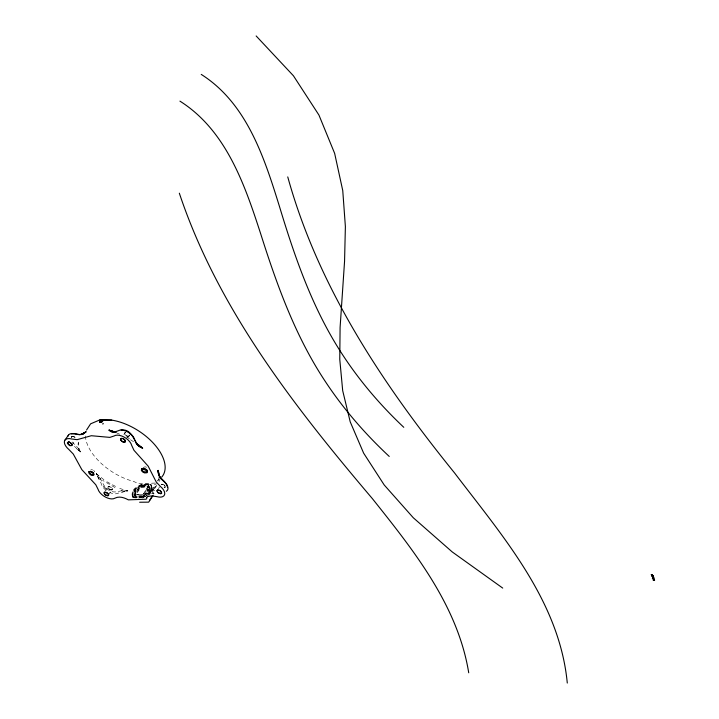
<?xml version="1.0" encoding="UTF-8"?>
<svg xmlns="http://www.w3.org/2000/svg" width="719" height="719" viewBox="0 0 719 719"><rect width="100%" height="100%" fill="white"/><g stroke="black" fill="none" stroke-linecap="round" stroke-linejoin="round"><path stroke-width="0.54" stroke-dasharray="3.6 2.7" d="M132.269 496.299C130.292 486.862 143.225 482.835 150.415 484.435L151.664 485.72C153.839 495.211 140.645 499.354 133.464 497.629L132.269 496.299L132.934 496.811C139.917 497.934 147.431 495.948 151.098 489.513L151.089 484.948M132.853 497.063C130.939 487.689 143.764 483.653 150.945 485.253L151.664 485.72M78.632 445.322L78.713 442.643M151.251 490.205L151.448 485.424M142.335 485.981C140.699 483.33 141.319 487.635 142.73 485.253L141.751 484.489L141.059 485.199M141.068 485.442L141.445 484.57M159.079 477.048L158.468 481.424M132.799 497.117L133.617 491.248L141.328 485.199M134.516 491.212L133.968 490.646L134.768 490.753L135.325 489.855L134.201 489.954L134.516 491.212L135.621 490.376L135.325 489.855M78.047 444.702L78.308 442.095M150.981 491.014C152.464 488.587 145.714 497.072 144.115 497.027L142.551 497.521L144.115 497.027L143.512 497.314M164.058 485.208A2.463 1.33 31.6 0 1 165.154 486.997A2.463 1.33 31.6 0 1 163.842 487.761L165.298 487.464L164.741 485.316L162.845 484.157L161.469 484.372M145.58 493.468L142.506 497.701M108.147 488.129L108.111 486.493L111.391 487.293L112.506 488.641L112.245 489.801L110.987 489.972M134.174 491.428L134.696 490.394L136.017 490.556L134.174 491.428L134.696 490.394L134.201 489.954M124.845 434.366L124.827 432.577L125.816 432.344M129.465 434.824L129.168 436.109L127.838 436.316M147.26 490.241L148.438 489.172L149.228 489.828L147.53 491.068L147.844 489.324L148.833 489.855L147.79 490.691L147.26 490.241L148.438 489.172L147.485 490.457M136.322 498.069L134.983 495.867L141.086 487.14L149.534 486.781L154.181 493.665M151.332 489.963L150.091 491.931M153.498 494.106L148.267 486.368L140.295 486.709L134.992 494.645L137.338 498.042M149.804 487.185L149.813 487.123C146.011 495.023 143.521 498.887 134.66 495.768L140.466 487.123L149.741 486.898M142.73 485.253L141.427 484.957M159.025 481.55L160.103 479.771M158.405 488.704L159.6 486.808M147.907 495.517L155.295 483.797M148.986 495.175L156.374 483.456M148.527 485.676L143.207 494.268L134.651 495.031L134.201 494.124L139.585 486.179L148.105 485.388L148.887 486.664L144.061 494.277L142.587 495.148L134.741 495.436L134.246 494.744M142.659 498.123L145.508 494.034L153.551 493.809M134.741 495.436L134.471 494.564L139.306 486.997L140.78 486.125L148.608 485.801M108.524 495.014L112.164 489.441M105.531 490.897L107.976 487.194M127.775 437.691L129.096 435.696M123.83 434.591L124.908 432.973M152.967 490.349L151.538 489.9L154.953 489.082L151.538 489.9L155.142 490.682L151.538 489.9L155.61 486.853L156.805 485.109M71.765 445.313L74.92 440.765M155.61 486.853L156.445 485.702M147.377 490.664L147.997 489.855L149.228 489.828M144.78 495.229L143.351 496.119M71.46 437.52L71.945 436.217L74.893 437.098M157.003 481.092L157.704 480.292A44.74 24.374 32.8 0 0 161.038 477.811M143.126 467.485L144.959 466.874A2.436 1.321 32.1 0 1 146.838 467.44M102.431 423.842L102.988 423.329M140.421 485.909C136.871 487.913 130.229 493.423 133.806 497.872M153.3 489.45L155.762 487.446M134.615 490.583L135.873 490.169M147.997 489.855L147.359 489.837M145.148 493.746L154.154 493.701M143.476 496.101L134.893 496.155M140.951 485.649L141.4 485.496M164.13 487.806L165.298 487.464M105.918 490.178A10.3 5.41 32.5 0 1 101.379 484.202A17.193 8.961 33 0 0 99.573 480.337L96.22 473.605C100.651 477.578 102.224 483.276 105.657 487.815A8.88 4.674 32.5 0 0 111.822 491.589C117.224 493.243 122.221 489.001 127.838 490.87L118.078 493.153A10.3 5.41 32.5 0 1 109.674 492.47M112.245 489.801L110.322 489.774L107.859 487.662M125.214 491.356L121.745 492.012M126.122 491.194L127.838 490.87L121.439 490.421M140.888 485.46L141.445 485.397M155.052 483.06L138.668 483.788L133.572 481.397A44.74 24.374 32.8 0 1 85.453 434.06M141.769 485.136L150.613 484.75L151.52 485.46M143.081 497.503L133.087 497.71L132.305 496.613L132.575 491.931A2.759 1.411 -35.5 0 1 133.824 489.99L140.879 484.534L150.343 484.067L151.502 485.235M71.945 436.217L74.183 436.649L75.756 437.943M135.28 490.331L136.017 490.556M162.71 484.435L161.101 484.202L163.42 484.777L162.845 484.157M128.171 436.334L125.699 435.319L124.54 433.863M103.563 423.132L103.572 423.967L102.341 424.192M119.722 488.399L124.306 489.945M116.9 433.036L119.678 434.195M132.53 496.991L142.488 496.775L149.615 491.248A2.777 1.438 -35.3 0 0 150.855 489.279L150.801 484.246M135.603 491.185L134.768 490.753M115.606 486.439L106.942 481.775M115.004 487.554L102.538 480.328M126.355 436.927L131.038 439.597M141.508 485.873L141.373 485.46M148.797 490.655L148.159 489.801M130.534 439.749L133.959 441.978M74.812 437.449L74.039 436.945A2.463 1.312 33.8 0 0 71.756 436.775L71.585 437.583M103.94 479.744L96.22 473.605L99.573 480.337M135.621 490.376L134.83 489.711M72.08 441.942L77.688 447.488L80.492 451.999L74.461 446.382M76.259 448.377L80.492 451.999L77.688 447.488M135.001 494.78L143.279 494.456L148.348 486.448M103.042 485.882L106.655 489.72L105.657 487.815M100.912 479.411L96.22 473.605M135.954 490.286A1.034 0.53 -35.5 0 1 134.947 491.562A1.034 0.53 -35.5 0 1 134.426 490.807A1.034 0.53 -35.5 0 1 135.954 490.286L136.538 491.104A1.034 0.53 -35.5 0 1 135.532 492.38A1.034 0.53 -35.5 0 1 135.01 491.616A1.034 0.53 -35.5 0 1 136.538 491.104M134.264 491.481L134.848 492.299M147.44 490.951L148.024 491.769M149.139 489.738L149.723 490.565A1.043 0.539 -35.3 0 1 148.716 491.85A1.043 0.539 -35.3 0 1 148.177 491.086A1.043 0.539 -35.3 0 1 147.593 490.268A1.043 0.539 -35.3 0 1 149.139 489.738A1.043 0.539 -35.3 0 1 148.132 491.023A1.043 0.539 -35.3 0 1 149.723 490.565M147.638 490.205L147.79 490.691M79.333 448.485L80.007 451.199M71.451 436.846L71.469 437.538M129.123 435.22A2.525 1.393 33 0 1 127.389 436.244A2.525 1.393 33 0 1 124.755 434.177A2.525 1.393 33 0 1 125.924 432.712M90.666 470.262A2.373 1.249 33 0 1 92.625 469.92M93.551 470.415A2.373 1.249 33 0 1 94.755 471.835M108.254 488.3A2.4 1.258 32.5 0 0 111.939 489.765A2.4 1.258 32.5 0 0 110.016 486.88A2.4 1.258 32.5 0 0 108.254 488.3"/><path stroke-width="1.08" d="M139.639 502.239L148.653 502.159L153.003 495.526M101.945 420.624L102.08 421.496L101.945 420.624L100.678 421.199L100.93 421.981M161.73 477.083A44.74 24.374 32.8 0 0 154.468 444.423A44.74 24.374 32.8 0 0 111.742 420.121L102.305 419.914L100.184 421.073L99.743 422.26L100.327 422.493L102.889 420.642L101.783 420.013L100.381 420.822C98.09 423.599 103.365 422.224 102.88 420.238A1.798 0.89 -36.8 0 0 101.613 420.049C99.86 420.336 99.132 423.356 101.577 422.17L102.826 420.076L99.555 420.04L90.621 423.824L86.55 430.034M102.538 420.067L102.215 421.523L100.022 422.242M149.426 500.586L151.754 496.883M65.061 439.965L68.458 435.112M101.244 421.783L102.386 421.244M100.606 421.694L101.9 421.109M83.269 433.934L85.139 432.452L82.784 433.925M79.935 434.636L83.098 433.755L85.992 431.804L83.098 433.746L79.935 434.636A17.975 9.715 34.1 0 1 75.162 433.934A10.569 5.644 33.7 0 0 67.981 436.145M85.992 431.804L81.112 434.644M102.242 420.948L100.678 421.199M113.997 432.164L111.4 431.688L109.009 430.115L115.247 432.182L109.009 430.115C112.29 433.881 116.748 431.121 120.441 429.98A10.821 5.959 33 0 1 133.5 436.954L135.828 442.311M71.352 433.917L74.866 433.674L79.863 434.609M68.763 442.041L67.28 442.967L69.752 445.672L72.017 445.483L71.774 443.965A2.472 1.312 33.8 0 1 70.606 445.528A2.472 1.312 33.8 0 1 67.721 443.29A2.472 1.312 33.8 0 1 69.482 442.194L68.763 442.041L70.839 442.976L71.999 444.558L70.165 442.553M147.359 470.289L146.451 470.334A2.436 1.321 32.1 0 1 143.162 468.195M651.36 574.849L652.07 574.849M651.207 574.598L652.484 574.598M652.367 578.462L653.346 578.462M653.194 580.179L654.164 580.188M99.555 420.04L111.742 420.121M121.107 430.025C133.995 428.416 133.06 444.944 142.632 448.081L136.547 443.56L139.387 446.301M102.646 420.238L101.783 420.013L99.815 421.765M112.272 431.157L116.289 432.478M652.151 575.604L651.657 575.748L652.214 575.64M138.093 445.025L142.632 448.081L139.405 446.652L136.934 444.423M502.734 588.097L452.251 551.949L413.281 517.752L384.216 484.983L363.634 453.15L350.216 421.846L342.693 390.678L339.763 359.329L340.096 327.478L344.563 261.276L345.381 226.548L342.756 190.58L334.65 153.39L318.93 115.049L293.442 75.792L256.144 35.95M135.72 442.922L139.684 445.807M179.93 101.136C226.161 130.346 244.748 184.666 260.772 234.07C276.968 285.146 295.329 336.195 325.096 381.151A429.71 310.132 16.9 0 0 389.249 456.439M201.239 74.399C246.788 103.32 264.206 157.344 279.367 206.164C294.736 256.944 312.208 307.75 341.192 352.589A420.354 310.177 16.1 0 0 403.79 427.32M653.373 578.238L651.72 575.928M653.535 578.067L653.436 577.941A6.282 3.703 18.8 0 0 653.706 578.256M166.296 491.275A10.551 5.698 31.7 0 0 163.815 481.379A17.939 9.832 31.5 0 1 160.013 477.479L158.566 474.127L158.207 470.442C157.128 478.171 166.404 480.319 167.491 487.024M653.328 577.815L653.319 577.815A7.936 4.674 18.7 0 1 653.158 577.6L653.068 577.465M652.753 576.971L652.519 576.566M652.627 576L652.906 576.584M653.014 575.506A9.212 5.419 19.2 0 1 653.104 575.685L653.095 575.82M652.735 578.462L653.553 580.179M653.059 576.899L653.616 578.076M653.805 578.462L654.623 580.188M652.834 576.899L653.176 577.618M653.58 578.462L654.398 580.188M653.104 575.685L653.499 576.701M653.445 576.548L653.113 576.144M160.013 477.479L158.575 474.127L158.207 470.442L159.025 475.798M179.328 193.186C218.064 309.125 294.278 406.568 372.334 498.582C413.641 550.43 457.778 605.452 468.725 672.795M159.609 476.589L158.207 470.442M287.753 176.91C318.436 287.816 382.957 384.521 454.615 473.012C502.464 535.988 559.499 600.922 567.282 683.05M653.481 576.827L653.688 577.348M653.589 576.98L653.535 577.474M653.58 577.159L653.751 577.851M93.749 473.03A2.373 1.249 33 0 1 91.169 471.646M100.975 422.457A1.034 0.485 -34.7 0 1 100.867 422.359M101.145 421.64A1.034 0.485 -34.7 0 1 102.484 421.109M146.775 497.323L146.712 498.779L145.921 499.229L128.377 499.858C124.279 497.701 119.399 495.831 114.779 498.231A10.336 5.393 32.5 0 1 105.387 497.036A10.336 5.393 32.5 0 1 98.036 489.244L95.798 484.768L81.858 469.669L73.275 454.04L68.889 449.51A10.596 5.626 33.7 0 1 64.458 441.151A10.596 5.626 33.7 0 1 71.639 438.985L77.095 439.677L91.313 435.723L109.872 437.386L114.042 436.002A10.848 5.941 32.9 0 1 124.019 437.035A10.848 5.941 32.9 0 1 131.703 445.438L133.95 450.265L148.15 466.128L156.257 482.045L160.553 486.583A10.578 5.68 31.7 0 1 164.561 494.753A10.578 5.68 31.7 0 1 156.895 496.658L151.556 495.858L147.296 496.64L146.775 497.323M142.02 469.103L141.985 469.705A2.436 1.321 32.1 0 0 143.953 471.754L146.847 471.952L147.053 470.514A2.436 1.321 32.1 0 0 144.546 468.671L142.02 469.103M88.913 471.664L88.725 472.787L90.154 474.576L91.592 475.367L93.677 475.25L93.973 474.342L92.652 472.527L91.376 471.7L88.913 471.664M141.571 468.815L141.382 470.603L142.973 472.194L144.582 472.913L147.009 472.76L147.548 471.826L146.29 469.813L143.926 468.608L141.571 468.815M93.677 474.181L93.425 474.522A2.373 1.249 33 0 1 91.241 474.288A2.373 1.249 33 0 1 89.533 472.437L89.911 471.484L91.583 471.637L93.111 472.716L93.677 474.181M125.474 441.664L124.603 442.347L122.958 442.122L120.765 440.298L120.504 439.003L121.385 438.392L123.012 438.617L125.169 440.414L125.474 441.664M104.758 492.218L103.94 492.821L104.974 494.762L107.823 495.885L108.65 495.355L107.652 493.342L104.758 492.218M157.713 490.061L156.832 490.682L157.821 492.677L160.786 493.827L161.685 493.279L160.22 490.771L157.713 490.061M121.16 440.226A2.534 1.393 33 0 0 125.07 441.745A2.534 1.393 33 0 0 123.048 438.617A2.534 1.393 33 0 0 121.16 440.226M104.597 493.863A2.4 1.249 32.4 0 0 108.299 495.337A2.4 1.249 32.4 0 0 106.358 492.452A2.4 1.249 32.4 0 0 104.597 493.863M157.461 491.751A2.472 1.33 31.6 0 0 161.299 493.261A2.472 1.33 31.6 0 0 159.384 490.295A2.472 1.33 31.6 0 0 157.461 491.751"/></g></svg>
